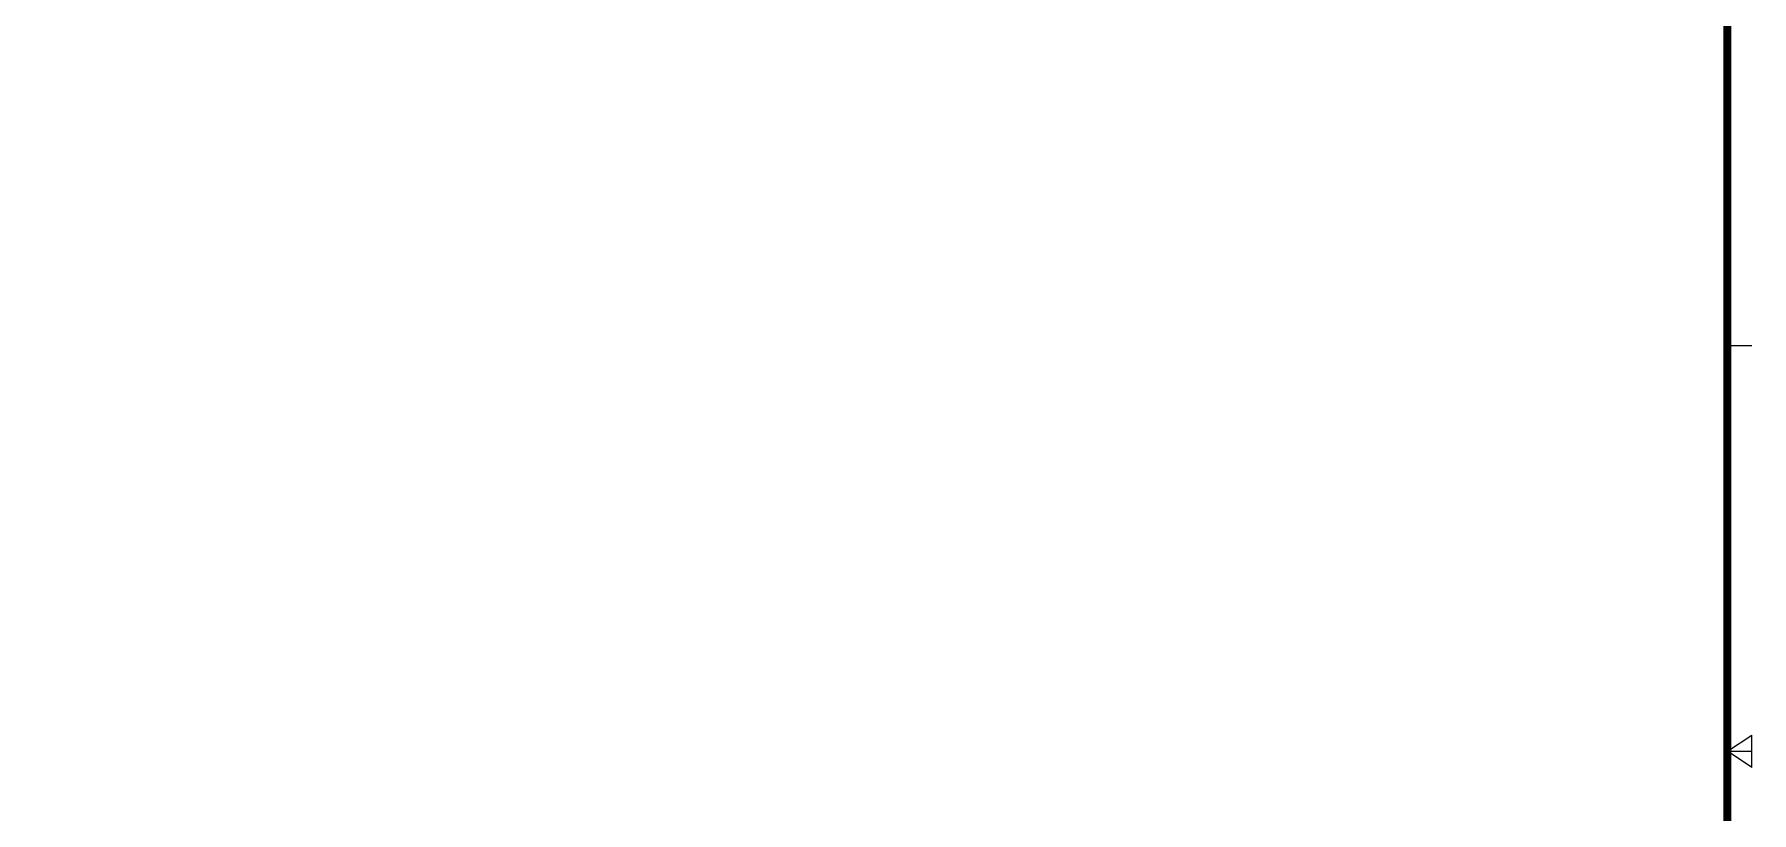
# Model space of a CAD drawing. Extents: x -425 to 6552, y -3049 to 3105.
# Drawn here: x 3761.5 to 3973.2, y -2282.8 to -2186.8 of the extents above; entities that cross this region are included whole.
import ezdxf

# ---------------------------------------------------------------- set-up
doc = ezdxf.new("R2010")
doc.units = 0
doc.layers.get('0').update_dxf_attribs({"linetype": 'CONTINUOUS'})

msp = doc.modelspace()

# ---------------------------------------------------------------- linework, layer by layer
for p, q in [((3973.24, -2225.26), (3970.24, -2225.26)), ((3970.24, -2275.26), (3973.24, -2273.26)), ((3973.24, -2277.26), (3973.24, -2273.26)), ((3970.24, -2275.26), (3973.24, -2275.26)), ((3973.24, -2277.26), (3970.24, -2275.26))]:
    msp.add_line(p, q)
at = {"const_width": 1}
msp.add_lwpolyline([(3970.24, -2005.26), (3170.24, -2005.26), (3170.24, -2555.26), (3970.24, -2555.26)], close=True, dxfattribs=at)

doc.saveas('drawing.dxf')
